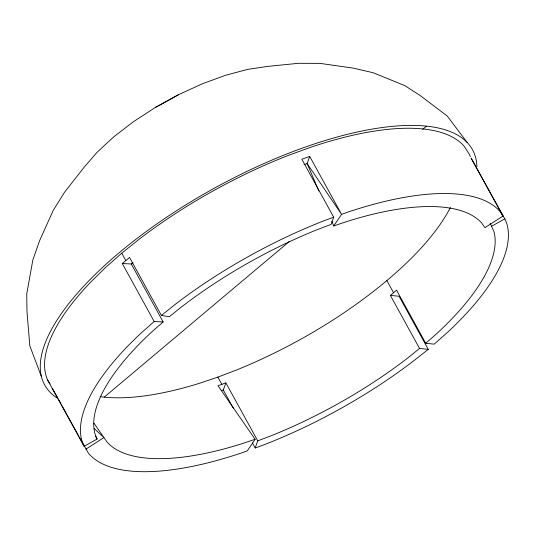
<?xml version="1.0" encoding="UTF-8"?>
<svg xmlns="http://www.w3.org/2000/svg" width="535" height="535" viewBox="0 0 535 535"><rect width="100%" height="100%" fill="white"/><g stroke="black" fill="none" stroke-linecap="round" stroke-linejoin="round"><path stroke-width="0.8" d="M233.267 408.145L223.309 390.028L225.87 382.893L218.006 385.715L255.121 439.268L247.297 450.844L241.726 452.871A239.252 88.85 -28.8 0 1 88.476 453.259L79.133 436.821M122.314 263.548L131.269 263.976L163.142 321.936L154.18 321.515L122.314 263.548L129.55 257.462L161.416 315.429L169.314 316.747L180.462 307.745A224.439 83.346 -28.8 0 1 317.322 229.609L331.138 224.352L333.7 217.217L301.834 159.256L309.705 156.401L307.137 163.57L318.82 190.955M428.261 349.368L419.56 348.466L390.369 295.373L399.07 296.27L428.261 349.368L413.281 361.145A239.252 88.85 -28.8 0 1 263.688 444.906L255.175 447.996L257.736 440.86L225.87 382.893M333.753 225.944L341.571 214.368L347.148 212.341A239.252 88.85 -28.8 0 1 500.392 211.954L502.974 216.073L484.951 227.642L481.553 222.881A224.439 83.346 -28.8 0 0 347.315 221.376L333.753 225.944L331.807 221.383M470.325 156.748A239.252 88.85 -28.8 0 0 469.449 154.582L464.514 146.684A239.252 88.85 -28.8 0 0 311.27 147.071L289.301 155.036A239.252 88.85 -28.8 0 0 139.709 238.797L121.759 253.182L105.308 267.727L90.535 282.266A239.252 88.85 -28.8 0 0 47.655 380.091L84.135 446.31L97.082 439.061L94.922 433.624A224.439 83.346 -28.8 0 1 152.789 331.018L163.142 321.936M154.18 321.515L141.193 332.997A239.252 88.85 -28.8 0 0 83.54 445.361L84.135 446.31M131.269 263.976L133.054 262.411M100.165 396.649A224.439 83.346 -28.8 0 0 200.431 382.98L217.885 377.101L235.667 370.334A224.439 83.346 -28.8 0 0 341.19 314.667C361.887 300.804 381.763 285.69 400.2 268.924A224.439 83.346 -28.8 0 0 450.309 207.654M390.369 295.373L396.549 290.177L425.733 343.276L434.186 344.145L447.681 332.215A239.252 88.85 -28.8 0 0 505.334 219.852L471.108 158.106L502.974 216.073M425.733 343.276L436.085 334.194A224.439 83.346 -28.8 0 0 493.952 231.588L490.2 223.255M104.372 397.01L289.067 241.693M422.637 129.37L426.469 126.146M419.56 348.466L408.412 357.467A224.439 83.346 -28.8 0 1 271.553 435.604L257.736 440.86M161.416 315.429L175.587 304.067A239.252 88.85 -28.8 0 1 325.18 220.306L333.7 217.217M467.102 142.417L447.3 116.088L420.249 95.578L404.888 85.654L373.162 72.727L353.2 68.132L320.057 63.377L298.523 63.304L267.627 66.4L247.772 69.356L225.75 75.221L202.397 83.761L178.623 94.648L155.331 107.468L133.422 121.726L113.734 136.873L97.029 152.328L83.941 167.495L64.735 191.978L53.333 210.181L39.563 240.75L32.842 260.037L26.75 293.775L27.004 312.019L29.833 345.864L41.449 376.687M85.901 449.139L103.924 437.57L107.314 442.331A224.439 83.346 -28.8 0 0 241.559 443.836L255.121 439.268M178.623 94.648L159.035 105.509M491.792 226.151L504.739 218.902M155.331 107.468L158.42 105.83M221.336 390.744L223.309 390.028M304.02 164.619L307.137 163.57L341.571 214.368L309.705 156.401M94.193 428.522L103.924 437.57L93.933 423.152M47.655 380.091L50.022 383.869M52.263 388.343L58.021 398.421M386.879 280.614L393.573 292.785M217.885 377.101L221.898 384.404M252.386 442.92L255.175 447.996M121.759 253.182L125.772 260.491M95.491 436.159L97.082 439.061M58.817 399.866L61.204 404.219M62 405.664L78.331 435.37M56.723 397.779A244.107 90.656 -28.8 0 1 214.629 188.039A244.107 90.656 -28.8 0 1 476.886 166.525"/></g></svg>
